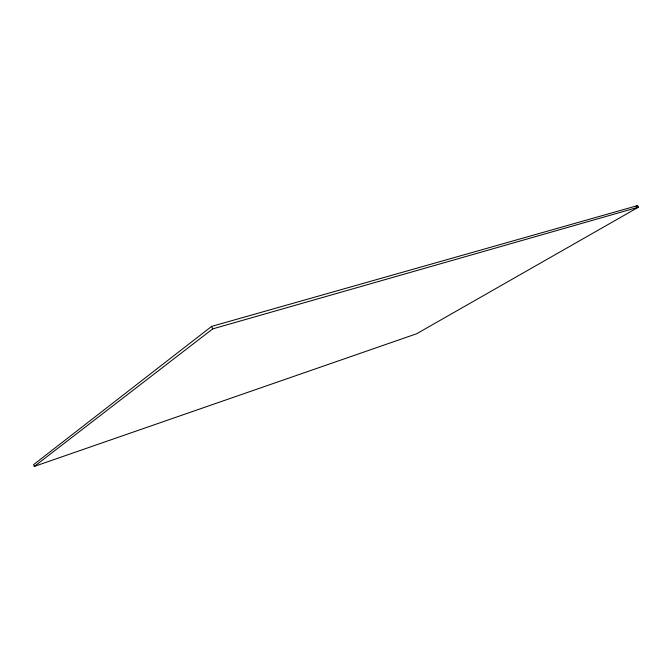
<?xml version="1.0" encoding="UTF-8"?>
<svg xmlns="http://www.w3.org/2000/svg" width="672" height="672" viewBox="0 0 672 672"><rect width="100%" height="100%" fill="white"/><g stroke="black" fill="none" stroke-linecap="round" stroke-linejoin="round"><path stroke-width="1.01" d="M211.621 326.39L33.6 464.612L34.306 466.41L416.648 333.749L638.4 207.203L637.602 205.59L211.621 326.39L212.688 328.894L34.306 466.41M635.788 206.632L637.602 205.59M212.688 328.894L638.4 207.203"/></g></svg>
